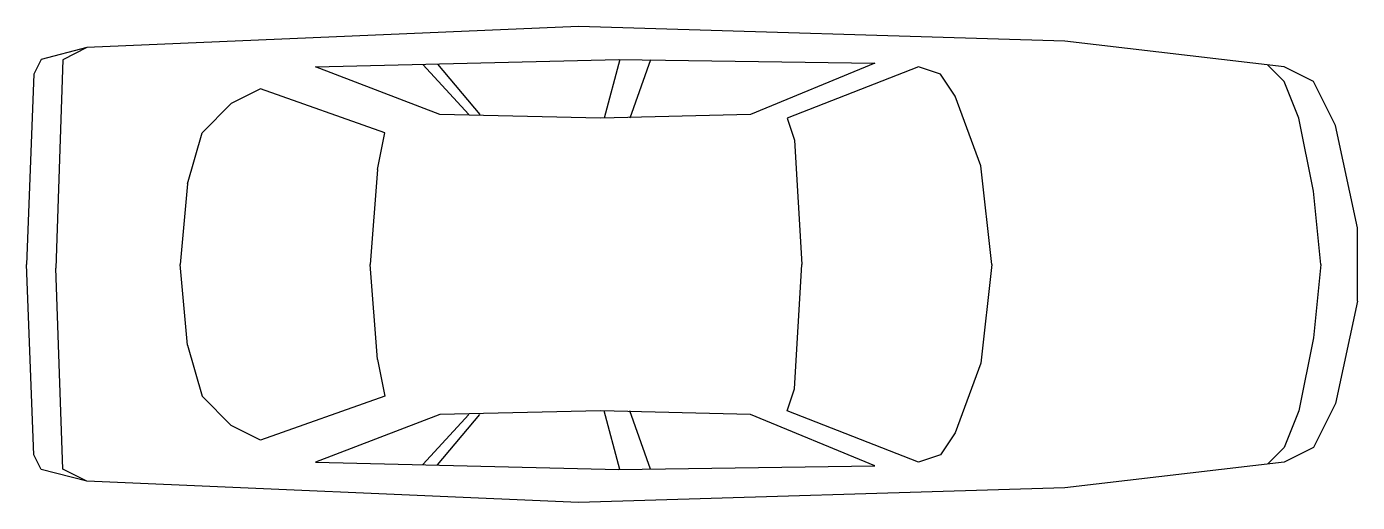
# Model space of a CAD drawing. Extents: x -2416 to 700, y -3170 to -2057.
import ezdxf

# ---------------------------------------------------------------- set-up
doc = ezdxf.new("R2010")
doc.units = 0
doc.header["$MEASUREMENT"] = 0
doc.layers.add('2D', color=7, linetype='CONTINUOUS')
doc.layers.add('INSERT', color=7, linetype='CONTINUOUS')

# ---------------------------------------------------------------- blocks, each defined once
blk = doc.blocks.new('C-2CAR03')
at = {"layer": '2D', "color": 0, "linetype": 'BYBLOCK'}
for p, q in [((-67.9, 542.2), (-1219.2, 493)), ((1070.7, 508), (-67.9, 542.2)), ((1584.3, 448), (1070.7, 508)), ((-1219.2, 493), (-1326.3, 465.2)), ((-1219.2, 493), (-1275.8, 464.7)), ((-1326.3, 465.2), (-1343.4, 430.9)), ((-1275.8, 464.7), (-1292.1, -22.8)), ((-684.3, 448), (26.3, 465.2)), ((-393.2, 336.7), (-684.3, 448)), ((-432.7, 453.7), (-324.7, 336.7)), ((-398.6, 454.5), (-299, 336.7)), ((28.5, 465.1), (-8, 328.2)), ((26.3, 465.2), (625.5, 456.6)), ((100, 464.2), (52, 328.2)), ((625.5, 456.6), (334.5, 336.7)), ((728.2, 448), (420.1, 328.2)), ((779.6, 430.9), (728.2, 448)), ((1584.3, 413.8), (1546, 452.1)), ((1652.8, 413.8), (1584.3, 448)), ((-1343.4, 430.9), (-1360.6, -14.2)), ((813.8, 379.5), (779.6, 430.9)), ((1618.5, 328.2), (1584.3, 413.8)), ((1704.2, 311.1), (1652.8, 413.8)), ((-812.7, 396.7), (-881.2, 362.4)), ((-521.6, 293.9), (-812.7, 396.7)), ((873.8, 216.9), (813.8, 379.5)), ((-949.6, 293.9), (-881.2, 362.4)), ((-16.5, 328.2), (-393.2, 336.7)), ((334.5, 336.7), (-16.5, 328.2)), ((420.1, 328.2), (437.2, 276.8)), ((1652.8, 157), (1618.5, 328.2)), ((-983.9, 174.1), (-949.6, 293.9)), ((-538.7, 208.3), (-521.6, 293.9)), ((1755.5, 71.4), (1704.2, 311.1)), ((437.2, 276.8), (454.3, -14.2)), ((-538.7, 208.3), (-555.9, -14.2)), ((899.5, -14.2), (873.8, 216.9)), ((-983.9, 174.1), (-1001, -14.2)), ((1669.9, -14.2), (1652.8, 157)), ((1755.5, -99.8), (1755.5, 71.4)), ((-1343.4, -459.4), (-1360.6, -14.2)), ((-1275.8, -493.2), (-1292.1, -22.8)), ((-983.9, -202.6), (-1001, -14.2)), ((-538.7, -236.8), (-555.9, -14.2)), ((437.2, -305.3), (454.3, -14.2)), ((899.5, -14.2), (873.8, -245.4)), ((1669.9, -14.2), (1652.8, -185.5)), ((1755.5, -99.8), (1704.2, -339.5)), ((1652.8, -185.5), (1618.5, -356.7)), ((-983.9, -202.6), (-949.6, -322.4)), ((-538.7, -236.8), (-521.6, -322.4)), ((873.8, -245.4), (813.8, -408)), ((420.1, -356.7), (437.2, -305.3)), ((-949.6, -322.4), (-881.2, -390.9)), ((-521.6, -322.4), (-812.7, -425.2)), ((1704.2, -339.5), (1652.8, -442.3)), ((-393.2, -365.2), (-684.3, -476.5)), ((-432.7, -482.2), (-324.7, -365.2)), ((-398.6, -482.9), (-299, -365.2)), ((-16.5, -356.7), (-393.2, -365.2)), ((334.5, -365.2), (-16.5, -356.7)), ((28.5, -493.6), (-8, -356.7)), ((100, -492.7), (52, -356.7)), ((625.5, -485.1), (334.5, -365.2)), ((728.2, -476.5), (420.1, -356.7)), ((1618.5, -356.7), (1584.3, -442.3)), ((-812.7, -425.2), (-881.2, -390.9)), ((813.8, -408), (779.6, -459.4)), ((-1326.3, -493.6), (-1343.4, -459.4)), ((779.6, -459.4), (728.2, -476.5)), ((1584.3, -442.3), (1546, -480.6)), ((1652.8, -442.3), (1584.3, -476.5)), ((-1219.2, -521.5), (-1326.3, -493.6)), ((-1219.2, -521.5), (-1275.8, -493.2)), ((-684.3, -476.5), (26.3, -493.6)), ((26.3, -493.6), (625.5, -485.1)), ((1584.3, -476.5), (1070.7, -536.4)), ((-67.9, -570.7), (-1219.2, -521.5)), ((1070.7, -536.4), (-67.9, -570.7))]:
    blk.add_line(p, q, dxfattribs=at)

msp = doc.modelspace()

# ---------------------------------------------------------------- block references
at = {"layer": 'INSERT'}
msp.add_blockref('C-2CAR03', (-1055.6, -2599.3), dxfattribs=at)

doc.saveas('drawing.dxf')
